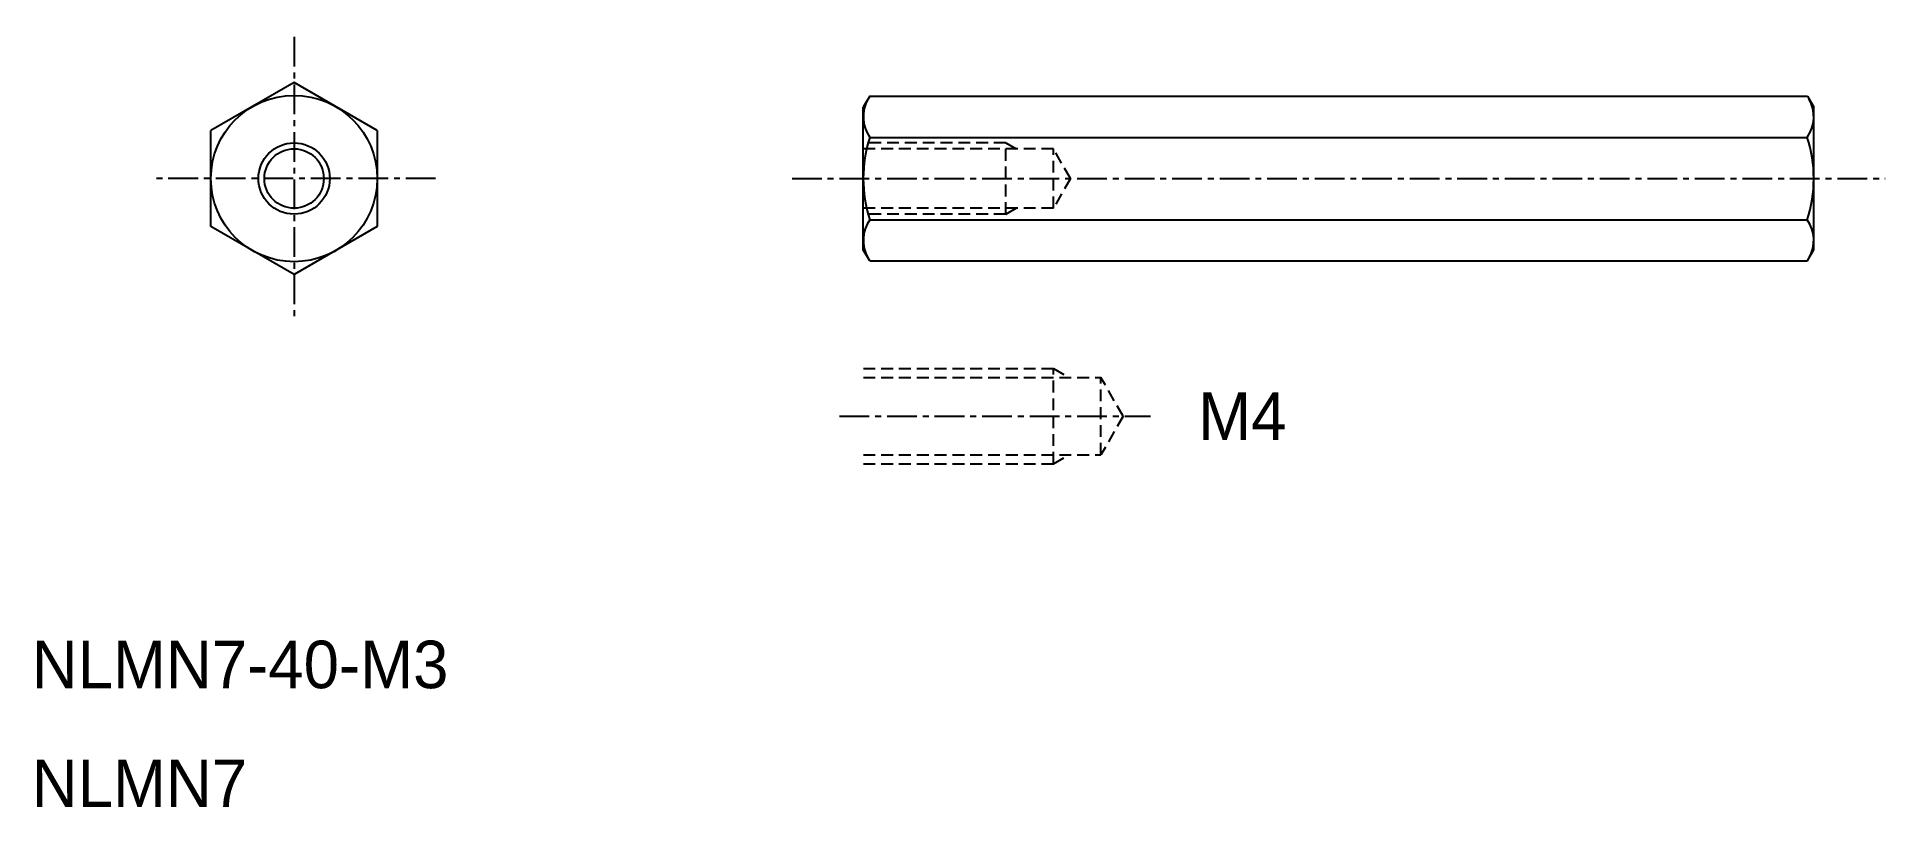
# Model space of a CAD drawing. Extents: x -88.4 to -10.6, y -206.9 to -174.5.
import ezdxf
from ezdxf.enums import TextEntityAlignment as Align

# ---------------------------------------------------------------- set-up
doc = ezdxf.new("R2010")
doc.units = 0
doc.linetypes.add('CENTER', pattern=[2, 1.25, -0.25, 0.25, -0.25])
doc.linetypes.add('DASHED', pattern=[0.75, 0.5, -0.25])
doc.layers.get('0').update_dxf_attribs({"linetype": 'CONTINUOUS'})
doc.layers.add('CENTER', color=1, linetype='CENTER')

msp = doc.modelspace()

# ---------------------------------------------------------------- linework, layer by layer
at = {"color": 7, "linetype": 'CONTINUOUS'}
for p, q in [((-77.538, -176.425), (-81.038, -178.446)), ((-74.038, -178.446), (-77.538, -176.425)), ((-53.313, -177.002), (-53.581, -177.466)), ((-53.313, -177.002), (-13.847, -177.002)), ((-13.847, -177.002), (-13.579, -177.466)), ((-75.788, -177.435), (-75.787, -177.435)), ((-74.913, -177.94), (-74.913, -177.94)), ((-53.581, -183.466), (-53.581, -177.466)), ((-13.579, -183.466), (-13.579, -177.466)), ((-81.038, -182.487), (-81.038, -178.446)), ((-74.038, -178.446), (-74.038, -182.487)), ((-53.305, -178.734), (-13.854, -178.734)), ((-77.538, -184.508), (-81.038, -182.487)), ((-74.038, -182.487), (-77.538, -184.508)), ((-53.305, -182.198), (-13.854, -182.198)), ((-53.313, -183.93), (-53.581, -183.466)), ((-13.847, -183.93), (-13.579, -183.466)), ((-53.313, -183.93), (-13.847, -183.93))]:
    msp.add_line(p, q, dxfattribs=at)
at = {"color": 3, "linetype": 'DASHED'}
for p, q in [((-47.581, -178.966), (-53.581, -178.966)), ((-45.581, -179.216), (-53.581, -179.216)), ((-47.581, -181.966), (-47.581, -178.966)), ((-45.581, -181.716), (-45.581, -179.216)), ((-44.859, -180.466), (-45.581, -179.216)), ((-44.859, -180.466), (-45.581, -181.716)), ((-45.581, -181.716), (-53.581, -181.716)), ((-47.581, -181.966), (-53.581, -181.966)), ((-53.579, -188.466), (-45.579, -188.466)), ((-53.579, -188.845), (-43.579, -188.845)), ((-45.579, -188.466), (-44.923, -188.845)), ((-45.579, -192.466), (-45.579, -188.466)), ((-42.643, -190.466), (-43.579, -188.845)), ((-43.579, -192.087), (-43.579, -188.845)), ((-42.643, -190.466), (-43.579, -192.087)), ((-53.579, -192.087), (-43.579, -192.087)), ((-45.579, -192.466), (-44.923, -192.087)), ((-53.579, -192.466), (-45.579, -192.466))]:
    msp.add_line(p, q, dxfattribs=at)
at = {"color": 3}
for p, q in [((-47.581, -178.966), (-47.148, -179.216)), ((-47.581, -181.966), (-47.148, -181.716))]:
    msp.add_line(p, q, dxfattribs=at)
at = {"color": 7, "linetype": 'CONTINUOUS'}
for radius in [3.5, 1.25]:
    msp.add_circle((-77.538, -180.466), radius, dxfattribs=at)
at = {"color": 3, "linetype": 'CONTINUOUS'}
msp.add_circle((-77.538, -180.466), 1.5, dxfattribs=at)
at = {"color": 7, "linetype": 'CONTINUOUS'}
for centre, radius, start, end in [((-52.081, -177.868), 1.5, 150, 215.26439), ((-15.079, -177.868), 1.5, 324.73561, 30), ((-47.994, -180.466), 5.587, 161.94029, 198.05971), ((-19.166, -180.466), 5.587, 341.94029, 18.05971), ((-52.081, -183.064), 1.5, 144.73562, 210), ((-15.079, -183.064), 1.5, 330, 35.26439)]:
    msp.add_arc(centre, radius, start, end, dxfattribs=at)
at = {"layer": 'CENTER', "color": 1, "linetype": 'CENTER'}
for p, q in [((-77.538, -174.509), (-77.538, -186.423)), ((-71.581, -180.466), (-83.494, -180.466)), ((-56.581, -180.466), (-10.579, -180.466)), ((-54.579, -190.466), (-41.488, -190.466))]:
    msp.add_line(p, q, dxfattribs=at)

# ---------------------------------------------------------------- texts
at = {"color": 7, "linetype": 'CONTINUOUS'}
msp.add_text('M4', height=2, dxfattribs=at).set_placement((-39.488, -190.466), align=Align.MIDDLE_LEFT)
for s, p in [('NLMN7-40-M3', (-88.579, -201.912)), ('NLMN7', (-88.579, -206.912))]:
    msp.add_text(s, height=2, dxfattribs=at).set_placement(p)

doc.saveas('drawing.dxf')
